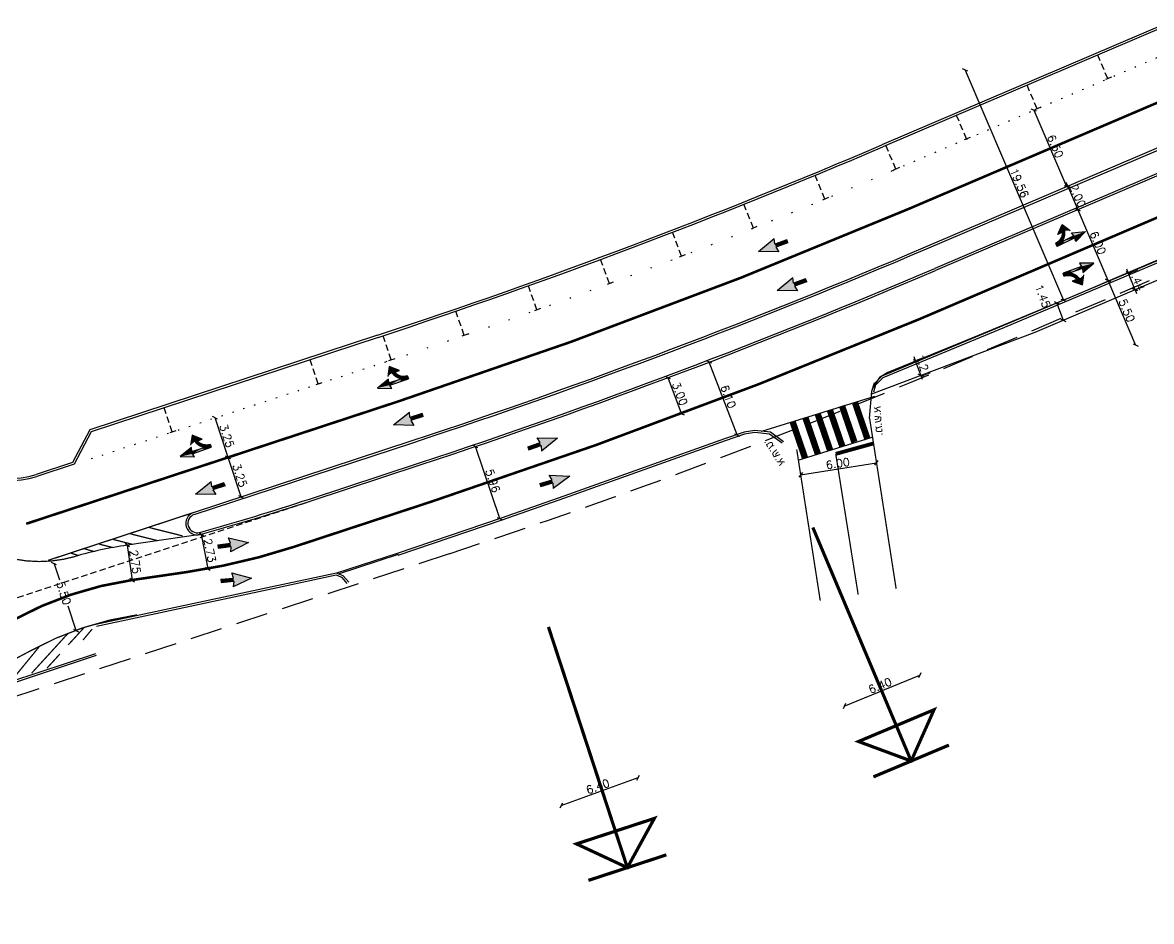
# Model space of a CAD drawing. Extents: x 183304 to 184528, y 666784 to 667526.
# Drawn here: x 183901.1 to 183989.2, y 667063.8 to 667134.1 of the extents above; entities that cross this region are included whole.
import ezdxf
from ezdxf.enums import TextEntityAlignment as Align

# ---------------------------------------------------------------- set-up
doc = ezdxf.new("R2010")
doc.units = 0
for name, pattern in [('1-1', [2, 1, -1]), ('1-2', [3, 1, -2]), ('DASHED', [0.75, 0.5, -0.25]), ('DOT2', [3.175, 0, -3.175])]:
    doc.linetypes.add(name, pattern=pattern)
for name, color, linetype in [('D-Cross', 151, 'Continuous'), ('D-D13', 7, 'Continuous'), ('D-Dim', 7, 'Continuous'), ('D-EV-INSIDE', 2, 'Continuous'), ('d-gova', 152, 'Continuous'), ('D-Kav-Parking', 9, 'DOT2'), ('D-L-OLD', 7, 'DASHED'), ('D-Midraha', 220, 'Continuous'), ('D-Nativ', 7, '1-1'), ('D-Parking', 123, 'DASHED'), ('D-Road', 7, 'Continuous'), ('d-sdwlk', 7, 'Continuous'), ('D-SEVA', 7, 'Continuous'), ('D-Tamrur', 7, 'Continuous'), ('d-zeva1-2', 7, '1-2'), ('NEW', 5, 'DASHED'), ('pl', 7, 'Continuous'), ('smr even safa', 1, 'Continuous'), ('TR-TXT', 2, 'Continuous'), ('zeva', 7, 'Continuous')]:
    doc.layers.add(name, color=color, linetype=linetype)
doc.styles.add('0-Techno', font='0-techno')
doc.styles.add('r', font='romand')
doc.dimstyles.new('tik', dxfattribs={"dimscale": 1.25, "dimtxt": 0.5, "dimasz": 0.25, "dimexe": 0, "dimexo": 0, "dimgap": 0.09, "dimtad": 1, "dimzin": 0, "dimdsep": 46, "dimtxsty": 'r', "dimblk1": 'OBLIQUE', "dimblk2": 'OBLIQUE', "dimsah": 1, "dimcen": 0.09, "dimse1": 1, "dimse2": 1, "dimclrd": 256, "dimclrt": 256, "dimadec": 0, "dimazin": 0, "dimtfac": 1, "dimtix": 1, "dimtmove": 2, "dimatfit": 3, "dimldrblk": 'OBLIQUE', "dimfxl": 1, "dimtolj": 1, "dimtzin": 0, "dimarcsym": 0})

# ---------------------------------------------------------------- blocks, each defined once
blk = doc.blocks.new('_Oblique')
at = {"color": 0, "linetype": 'ByBlock', "lineweight": -2}
blk.add_line((-0.5, -0.5), (0.5, 0.5), dxfattribs=at)
blk = doc.blocks.new('*D21')
at = {"layer": 'D-Dim', "lineweight": -2, "ltscale": 0.5, "transparency": 16777216}
blk.add_line((183980.055, 667127.221), (183982.61, 667121.244), dxfattribs=at)
at = {"layer": 'DEFPOINTS', "color": 0, "ltscale": 0.5, "transparency": 16777216}
for p in [(183980.055, 667127.221), (183982.61, 667121.244), (183982.695, 667121.28)]:
    blk.add_point(p, dxfattribs=at)
at = {"layer": 'D-Dim', "lineweight": -2, "ltscale": 0.5, "transparency": 16777216, "xscale": 0.3125, "yscale": 0.3125, "zscale": 0.3125}
for p, rotation in [((183980.055, 667127.221), 113.1412800212641), ((183982.61, 667121.244), 293.1412800212642)]:
    blk.add_blockref('_Oblique', p, dxfattribs=dict(at, rotation=rotation))
at = {"layer": 'D-Dim', "ltscale": 0.5, "transparency": 16777216, "insert": (183981.723, 667124.4), "char_height": 0.625, "attachment_point": 5, "rotation": 293.14128, "style": 'r'}
blk.add_mtext('\\A1;6.50', dxfattribs=at)
blk = doc.blocks.new('*D22')
at = {"layer": 'D-Dim', "lineweight": -2, "ltscale": 0.5, "transparency": 16777216}
for p, q in [((183982.695, 667121.28), (183982.572, 667121.568)), ((183982.695, 667121.28), (183983.481, 667119.441)), ((183983.481, 667119.441), (183983.604, 667119.154))]:
    blk.add_line(p, q, dxfattribs=at)
at = {"layer": 'DEFPOINTS', "color": 0, "ltscale": 0.5, "transparency": 16777216}
for p in [(183982.695, 667121.28), (183983.481, 667119.441), (183983.481, 667119.441)]:
    blk.add_point(p, dxfattribs=at)
at = {"layer": 'D-Dim', "lineweight": -2, "ltscale": 0.5, "transparency": 16777216, "xscale": 0.3125, "yscale": 0.3125, "zscale": 0.3125}
for p, rotation in [((183982.695, 667121.28), 293.1412800212642), ((183983.481, 667119.441), 113.1412800212641)]:
    blk.add_blockref('_Oblique', p, dxfattribs=dict(at, rotation=rotation))
at = {"layer": 'D-Dim', "ltscale": 0.5, "transparency": 16777216, "insert": (183983.479, 667120.528), "char_height": 0.625, "attachment_point": 5, "rotation": 293.14128, "style": 'r'}
blk.add_mtext('\\A1;2.00', dxfattribs=at)
blk = doc.blocks.new('*D23')
at = {"layer": 'D-Dim', "lineweight": -2, "ltscale": 0.5, "transparency": 16777216}
blk.add_line((183983.481, 667119.441), (183985.839, 667113.924), dxfattribs=at)
at = {"layer": 'DEFPOINTS', "color": 0, "ltscale": 0.5, "transparency": 16777216}
for p in [(183983.481, 667119.441), (183985.839, 667113.924), (183985.839, 667113.924)]:
    blk.add_point(p, dxfattribs=at)
at = {"layer": 'D-Dim', "lineweight": -2, "ltscale": 0.5, "transparency": 16777216, "xscale": 0.3125, "yscale": 0.3125, "zscale": 0.3125}
for p, rotation in [((183983.481, 667119.441), 113.1412800212641), ((183985.839, 667113.924), 293.1412800212642)]:
    blk.add_blockref('_Oblique', p, dxfattribs=dict(at, rotation=rotation))
at = {"layer": 'D-Dim', "ltscale": 0.5, "transparency": 16777216, "insert": (183985.051, 667116.85), "char_height": 0.625, "attachment_point": 5, "rotation": 293.14128, "style": 'r'}
blk.add_mtext('\\A1;6.00', dxfattribs=at)
blk = doc.blocks.new('*D24')
at = {"layer": 'D-Dim', "lineweight": -2, "ltscale": 0.5, "transparency": 16777216}
blk.add_line((183985.839, 667113.924), (183988, 667108.867), dxfattribs=at)
at = {"layer": 'DEFPOINTS', "color": 0, "ltscale": 0.5, "transparency": 16777216}
for p in [(183985.839, 667113.924), (183988, 667108.867), (183988, 667108.867)]:
    blk.add_point(p, dxfattribs=at)
at = {"layer": 'D-Dim', "lineweight": -2, "ltscale": 0.5, "transparency": 16777216, "xscale": 0.3125, "yscale": 0.3125, "zscale": 0.3125}
for p, rotation in [((183985.839, 667113.924), 113.1412800212641), ((183988, 667108.867), 293.1412800212642)]:
    blk.add_blockref('_Oblique', p, dxfattribs=dict(at, rotation=rotation))
at = {"layer": 'D-Dim', "ltscale": 0.5, "transparency": 16777216, "insert": (183987.31, 667111.562), "char_height": 0.625, "attachment_point": 5, "rotation": 293.14128, "style": 'r'}
blk.add_mtext('\\A1;5.50', dxfattribs=at)
blk = doc.blocks.new('*D25')
at = {"layer": 'D-Dim', "lineweight": -2, "ltscale": 0.5, "transparency": 16777216}
blk.add_line((183974.677, 667130.36), (183982.364, 667112.375), dxfattribs=at)
at = {"layer": 'DEFPOINTS', "color": 0, "ltscale": 0.5, "transparency": 16777216}
for p in [(183974.968, 667130.484), (183982.364, 667112.375), (183982.654, 667112.499)]:
    blk.add_point(p, dxfattribs=at)
at = {"layer": 'D-Dim', "lineweight": -2, "ltscale": 0.5, "transparency": 16777216, "xscale": 0.3125, "yscale": 0.3125, "zscale": 0.3125}
for p, rotation in [((183974.677, 667130.36), 113.1412800212954), ((183982.364, 667112.375), 293.1412800212954)]:
    blk.add_blockref('_Oblique', p, dxfattribs=dict(at, rotation=rotation))
at = {"layer": 'D-Dim', "ltscale": 0.5, "transparency": 16777216, "insert": (183978.911, 667121.534), "char_height": 0.625, "attachment_point": 5, "rotation": 293.14128, "style": 'r'}
blk.add_mtext('\\A1;19.56', dxfattribs=at)
blk = doc.blocks.new('pk1')
for p, q in [((-0.3, 2), (0.3, 2)), ((0, 2), (0, 0))]:
    blk.add_line(p, q)
blk = doc.blocks.new('*D125')
at = {"layer": 'D-Dim', "lineweight": -2, "ltscale": 0.5, "transparency": 16777216}
for p, q in [((183987.429, 667114.518), (183987.313, 667114.809)), ((183987.964, 667113.181), (183987.429, 667114.518)), ((183987.964, 667113.181), (183988.079, 667112.89))]:
    blk.add_line(p, q, dxfattribs=at)
at = {"layer": 'DEFPOINTS', "color": 0, "ltscale": 0.5, "transparency": 16777216}
for p in [(183987.429, 667114.518), (183986.699, 667114.227), (183987.233, 667112.889)]:
    blk.add_point(p, dxfattribs=at)
at = {"layer": 'D-Dim', "lineweight": -2, "ltscale": 0.5, "transparency": 16777216, "xscale": 0.3125, "yscale": 0.3125, "zscale": 0.3125}
for p, rotation in [((183987.429, 667114.518), 291.7705350622099), ((183987.964, 667113.181), 111.77053506221)]:
    blk.add_blockref('_Oblique', p, dxfattribs=dict(at, rotation=rotation))
at = {"layer": 'D-Dim', "ltscale": 0.5, "transparency": 16777216, "insert": (183988.091, 667114.007), "char_height": 0.625, "attachment_point": 5, "rotation": 291.77054, "style": 'r'}
blk.add_mtext('\\A1;1.44', dxfattribs=at)
blk = doc.blocks.new('*D126')
at = {"layer": 'D-Dim', "lineweight": -2, "transparency": 16777216}
blk.add_line((183982.353, 667110.795), (183981.851, 667112.157), dxfattribs=at)
at = {"layer": 'DEFPOINTS', "color": 0, "transparency": 16777216}
for p in [(183981.718, 667112.109), (183981.851, 667112.157), (183982.22, 667110.746)]:
    blk.add_point(p, dxfattribs=at)
at = {"layer": 'D-Dim', "lineweight": -2, "transparency": 16777216, "xscale": 0.3125, "yscale": 0.3125, "zscale": 0.3125}
for p, rotation in [((183981.851, 667112.157), 110.222032828026), ((183982.353, 667110.795), 290.222032828026)]:
    blk.add_blockref('_Oblique', p, dxfattribs=dict(at, rotation=rotation))
at = {"layer": 'D-Dim', "transparency": 16777216, "insert": (183980.742, 667112.686), "char_height": 0.625, "attachment_point": 5, "rotation": 290.22203, "style": 'r'}
blk.add_mtext('\\A1;1.45', dxfattribs=at)
blk = doc.blocks.new('*D127')
at = {"layer": 'D-Dim', "lineweight": -2, "transparency": 16777216}
for p, q in [((183970.817, 667107.643), (183970.712, 667107.937)), ((183971.223, 667106.506), (183970.817, 667107.643)), ((183971.223, 667106.506), (183971.328, 667106.212))]:
    blk.add_line(p, q, dxfattribs=at)
at = {"layer": 'DEFPOINTS', "color": 0, "transparency": 16777216}
for p in [(183970.817, 667107.643), (183971.549, 667107.905), (183971.955, 667106.768)]:
    blk.add_point(p, dxfattribs=at)
at = {"layer": 'D-Dim', "lineweight": -2, "transparency": 16777216, "xscale": 0.3125, "yscale": 0.3125, "zscale": 0.3125}
for p, rotation in [((183970.817, 667107.643), 289.652713193756), ((183971.223, 667106.506), 109.652713193756)]:
    blk.add_blockref('_Oblique', p, dxfattribs=dict(at, rotation=rotation))
at = {"layer": 'D-Dim', "transparency": 16777216, "insert": (183971.42, 667107.217), "char_height": 0.625, "attachment_point": 5, "rotation": 289.65271, "style": 'r'}
blk.add_mtext('\\A1;1.21', dxfattribs=at)
blk = doc.blocks.new('dd-13srr')
at = {"layer": 'D-D13'}
for p, q in [((0, 0), (-0.55, -1.5)), ((0.55, -1.5), (0, 0)), ((-0.55, -1.5), (-0.13, -1.4)), ((-0.13, -1.4), (-0.13, -3.6)), ((0.12, -1.4), (0.55, -1.5)), ((0.12, -1.4), (0.12, -2.72)), ((1.85, -2.02), (0.85, -1.5)), ((1.05, -2.95), (1.85, -2.02)), ((1.05, -2.4), (1.05, -2.95)), ((0.25, -3.6), (-0.13, -3.6))]:
    blk.add_line(p, q, dxfattribs=at)
blk.add_arc((1.55, -3.6), 1.3, 112.6199, 180, dxfattribs=at)
for points in [[(-0.13, -1.4), (-0.55, -1.5), (0, 0)], [(-0.13, -1.4), (0, 0), (0.12, -1.4)], [(0.12, -1.4), (0.55, -1.5), (0, 0)], [(-0.13, -3.6), (-0.13, -1.4), (0.12, -2.72)], [(0.12, -1.4), (0.12, -2.72), (-0.13, -1.4)], [(0.23, -2.58), (0.58, -2.74), (0.34, -2.45)], [(0.34, -2.45), (0.69, -2.63), (0.49, -2.31)], [(0.58, -2.74), (0.34, -2.45), (0.69, -2.63)], [(0.49, -2.31), (0.78, -2.55), (0.61, -2.23)], [(0.69, -2.63), (0.49, -2.31), (0.78, -2.55)], [(0.61, -2.23), (0.87, -2.49), (0.73, -2.15)], [(0.78, -2.55), (0.61, -2.23), (0.87, -2.49)], [(0.73, -2.15), (0.98, -2.43), (0.89, -2.08)], [(0.87, -2.49), (0.73, -2.15), (0.98, -2.43)], [(1.05, -2.02), (0.85, -1.5), (1.85, -2.02)], [(0.89, -2.08), (1.05, -2.4), (0.97, -2.05)], [(0.98, -2.43), (0.89, -2.08), (1.05, -2.4)], [(0.97, -2.05), (1.05, -2.4), (1.05, -2.02)], [(1.05, -2.4), (1.85, -2.02), (1.05, -2.02)], [(1.05, -2.4), (1.05, -2.95), (1.85, -2.02)], [(-0.13, -3.07), (-0.13, -2.72), (0.12, -2.72)], [(-0.13, -3.07), (0, -2.89), (0.01, -2.94)], [(-0.13, -3.07), (-0.05, -3.1), (0.01, -2.94)], [(-0.13, -3.07), (-0.05, -3.1), (-0.13, -3.26)], [(-0.1, -3.29), (-0.13, -3.26), (-0.05, -3.1)], [(-0.13, -3.37), (-0.1, -3.29), (-0.13, -3.26)], [(-0.13, -3.6), (-0.13, -3.37), (-0.1, -3.29)], [(-0.13, -3.6), (0.25, -3.5), (-0.12, -3.46)], [(-0.12, -3.46), (0.27, -3.4), (-0.1, -3.34)], [(0.25, -3.5), (-0.12, -3.46), (0.27, -3.4)], [(0.25, -3.6), (-0.13, -3.6), (0.25, -3.5)], [(-0.1, -3.34), (0.28, -3.31), (-0.08, -3.24)], [(0.27, -3.4), (-0.1, -3.34), (0.28, -3.31)], [(-0.08, -3.24), (0.31, -3.21), (-0.06, -3.13)], [(0.28, -3.31), (-0.08, -3.24), (0.31, -3.21)], [(-0.06, -3.13), (0.31, -3.21), (-0.01, -2.99)], [(-0.01, -2.99), (0.36, -3.08), (0.04, -2.87)], [(0.31, -3.21), (-0.01, -2.99), (0.36, -3.08)], [(0, -2.89), (0.06, -2.84), (0.12, -2.72)], [(0.01, -2.94), (0, -2.89), (0.06, -2.84)], [(0.04, -2.87), (0.42, -2.96), (0.12, -2.74)], [(0.36, -3.08), (0.04, -2.87), (0.42, -2.96)], [(0.12, -2.72), (0.13, -2.72), (0.06, -2.84)], [(0.12, -2.74), (0.49, -2.84), (0.23, -2.58)], [(0.42, -2.96), (0.12, -2.74), (0.49, -2.84)], [(0.49, -2.84), (0.23, -2.58), (0.58, -2.74)]]:
    blk.add_solid(points, dxfattribs=at)
blk = doc.blocks.new('DD-13SS')
at = {"layer": 'D-D13'}
for p, q in [((-0.55, -1.5), (0, 0)), ((0, 0), (0.55, -1.5)), ((-0.125, -1.4), (-0.55, -1.5)), ((-0.125, -2.4), (-0.125, -1.4)), ((0.125, -1.4), (0.55, -1.5)), ((0.125, -2.4), (0.125, -1.4)), ((-0.125, -2.4), (0.125, -2.4))]:
    blk.add_line(p, q, dxfattribs=at)
for points in [[(-0.125, -1.4), (-0.55, -1.5), (0, 0)], [(0.125, -1.4), (0, 0), (-0.125, -1.4)], [(0.55, -1.5), (0, 0), (0.125, -1.4)], [(-0.125, -2.4), (0.125, -1.4), (-0.125, -1.4)], [(0.125, -1.4), (-0.125, -2.4), (0.125, -2.4)]]:
    blk.add_solid(points, dxfattribs=at)
blk = doc.blocks.new('*D130')
at = {"layer": 'D-Dim', "lineweight": -2, "transparency": 16777216}
blk.add_line((183961.835, 667098.731), (183967.764, 667099.653), dxfattribs=at)
at = {"layer": 'DEFPOINTS', "color": 0, "transparency": 16777216}
for p in [(183967.764, 667099.653), (183967.845, 667099.13), (183961.916, 667098.208)]:
    blk.add_point(p, dxfattribs=at)
at = {"layer": 'D-Dim', "lineweight": -2, "transparency": 16777216, "xscale": 0.3125, "yscale": 0.3125, "zscale": 0.3125}
for p, rotation in [((183967.764, 667099.653), 8.839427439851752), ((183961.835, 667098.731), 188.8394274398518)]:
    blk.add_blockref('_Oblique', p, dxfattribs=dict(at, rotation=rotation))
at = {"layer": 'D-Dim', "transparency": 16777216, "insert": (183964.734, 667099.612), "char_height": 0.625, "attachment_point": 5, "rotation": 8.83943, "style": 'r'}
blk.add_mtext('\\A1;6.00', dxfattribs=at)
blk = doc.blocks.new('*D167')
at = {"layer": 'D-Dim', "lineweight": -2, "transparency": 16777216}
for p, q in [((183903.518, 667091.778), (183903.936, 667090.507)), ((183905.237, 667086.553), (183904.611, 667088.456))]:
    blk.add_line(p, q, dxfattribs=at)
at = {"layer": 'DEFPOINTS', "color": 0, "transparency": 16777216}
for p in [(183904.736, 667092.179), (183905.237, 667086.553), (183906.455, 667086.954)]:
    blk.add_point(p, dxfattribs=at)
at = {"layer": 'D-Dim', "lineweight": -2, "transparency": 16777216, "xscale": 0.3125, "yscale": 0.3125, "zscale": 0.3125}
for p, rotation in [((183903.518, 667091.778), 108.2176838838089), ((183905.237, 667086.553), 288.2176838838089)]:
    blk.add_blockref('_Oblique', p, dxfattribs=dict(at, rotation=rotation))
at = {"layer": 'D-Dim', "transparency": 16777216, "insert": (183904.273, 667089.481), "char_height": 0.625, "attachment_point": 5, "rotation": 288.21768, "style": 'r'}
blk.add_mtext('\\A1;5.50', dxfattribs=at)
blk = doc.blocks.new('*D171')
at = {"layer": 'D-Dim', "lineweight": -2, "transparency": 16777216}
blk.add_line((183915.003, 667094.07), (183915.533, 667091.394), dxfattribs=at)
at = {"layer": 'DEFPOINTS', "color": 0, "transparency": 16777216}
for p in [(183914.944, 667094.058), (183915.474, 667091.383), (183915.533, 667091.394)]:
    blk.add_point(p, dxfattribs=at)
at = {"layer": 'D-Dim', "lineweight": -2, "transparency": 16777216, "xscale": 0.3125, "yscale": 0.3125, "zscale": 0.3125}
for p, rotation in [((183915.003, 667094.07), 101.1911707909877), ((183915.533, 667091.394), 281.1911707909877)]:
    blk.add_blockref('_Oblique', p, dxfattribs=dict(at, rotation=rotation))
at = {"layer": 'D-Dim', "transparency": 16777216, "insert": (183915.685, 667092.815), "char_height": 0.625, "attachment_point": 5, "rotation": 281.19117, "style": 'r'}
blk.add_mtext('\\A1;2.73', dxfattribs=at)
blk = doc.blocks.new('*D176')
at = {"layer": 'D-Dim', "lineweight": -2, "transparency": 16777216}
blk.add_line((183909.238, 667093.226), (183909.626, 667090.504), dxfattribs=at)
at = {"layer": 'DEFPOINTS', "color": 0, "transparency": 16777216}
for p in [(183909.218, 667093.223), (183909.607, 667090.501), (183909.626, 667090.504)]:
    blk.add_point(p, dxfattribs=at)
at = {"layer": 'D-Dim', "lineweight": -2, "transparency": 16777216, "xscale": 0.3125, "yscale": 0.3125, "zscale": 0.3125}
for p, rotation in [((183909.238, 667093.226), 98.11909597295849), ((183909.626, 667090.504), 278.1190959729585)]:
    blk.add_blockref('_Oblique', p, dxfattribs=dict(at, rotation=rotation))
at = {"layer": 'D-Dim', "transparency": 16777216, "insert": (183909.853, 667091.925), "char_height": 0.625, "attachment_point": 5, "rotation": 278.1191, "style": 'r'}
blk.add_mtext('\\A1;2.75', dxfattribs=at)
blk = doc.blocks.new('*D180')
at = {"layer": 'D-Dim', "lineweight": -2, "transparency": 16777216}
blk.add_line((183938.34, 667095.298), (183936.425, 667100.938), dxfattribs=at)
at = {"layer": 'DEFPOINTS', "color": 0, "transparency": 16777216}
for p in [(183936.425, 667100.938), (183936.522, 667100.971), (183938.437, 667095.331)]:
    blk.add_point(p, dxfattribs=at)
at = {"layer": 'D-Dim', "lineweight": -2, "transparency": 16777216, "xscale": 0.3125, "yscale": 0.3125, "zscale": 0.3125}
for p, rotation in [((183936.425, 667100.938), 108.7500624218683), ((183938.34, 667095.298), 288.7500624218683)]:
    blk.add_blockref('_Oblique', p, dxfattribs=dict(at, rotation=rotation))
at = {"layer": 'D-Dim', "transparency": 16777216, "insert": (183937.785, 667098.255), "char_height": 0.625, "attachment_point": 5, "rotation": 288.75006, "style": 'r'}
blk.add_mtext('\\A1;5.96', dxfattribs=at)
blk = doc.blocks.new('*D181')
at = {"layer": 'D-Dim', "lineweight": -2, "transparency": 16777216}
blk.add_line((183956.88, 667101.842), (183954.693, 667107.532), dxfattribs=at)
at = {"layer": 'DEFPOINTS', "color": 0, "transparency": 16777216}
for p in [(183954.693, 667107.532), (183955.226, 667107.737), (183957.413, 667102.047)]:
    blk.add_point(p, dxfattribs=at)
at = {"layer": 'D-Dim', "lineweight": -2, "transparency": 16777216, "xscale": 0.3125, "yscale": 0.3125, "zscale": 0.3125}
for p, rotation in [((183954.693, 667107.532), 111.0249195666575), ((183956.88, 667101.842), 291.0249195666575)]:
    blk.add_blockref('_Oblique', p, dxfattribs=dict(at, rotation=rotation))
at = {"layer": 'D-Dim', "transparency": 16777216, "insert": (183956.183, 667104.84), "char_height": 0.625, "attachment_point": 5, "rotation": 291.02492, "style": 'r'}
blk.add_mtext('\\A1;6.10', dxfattribs=at)
blk = doc.blocks.new('*D182')
at = {"layer": 'D-Dim', "lineweight": -2, "transparency": 16777216}
blk.add_line((183952.529, 667103.504), (183951.474, 667106.312), dxfattribs=at)
at = {"layer": 'DEFPOINTS', "color": 0, "transparency": 16777216}
for p in [(183951.474, 667106.312), (183951.612, 667106.364), (183952.666, 667103.556)]:
    blk.add_point(p, dxfattribs=at)
at = {"layer": 'D-Dim', "lineweight": -2, "transparency": 16777216, "xscale": 0.3125, "yscale": 0.3125, "zscale": 0.3125}
for p, rotation in [((183951.474, 667106.312), 110.5827588495353), ((183952.529, 667103.504), 290.5827588495354)]:
    blk.add_blockref('_Oblique', p, dxfattribs=dict(at, rotation=rotation))
at = {"layer": 'D-Dim', "transparency": 16777216, "insert": (183952.399, 667105.058), "char_height": 0.625, "attachment_point": 5, "rotation": 290.58276, "style": 'r'}
blk.add_mtext('\\A1;3.00', dxfattribs=at)
blk = doc.blocks.new('*D195')
at = {"layer": 'D-Dim', "lineweight": -2, "transparency": 16777216}
blk.add_line((183918.129, 667097), (183917.113, 667100.088), dxfattribs=at)
at = {"layer": 'DEFPOINTS', "color": 0, "transparency": 16777216}
for p in [(183917.113, 667100.088), (183917.303, 667100.15), (183918.319, 667097.063)]:
    blk.add_point(p, dxfattribs=at)
at = {"layer": 'D-Dim', "lineweight": -2, "transparency": 16777216, "xscale": 0.3125, "yscale": 0.3125, "zscale": 0.3125}
for p, rotation in [((183917.113, 667100.088), 108.2176838835083), ((183918.129, 667097), 288.2176838835084)]:
    blk.add_blockref('_Oblique', p, dxfattribs=dict(at, rotation=rotation))
at = {"layer": 'D-Dim', "transparency": 16777216, "insert": (183918.025, 667098.677), "char_height": 0.625, "attachment_point": 5, "rotation": 288.21768, "style": 'r'}
blk.add_mtext('\\A1;3.25', dxfattribs=at)
blk = doc.blocks.new('*D196')
at = {"layer": 'D-Dim', "lineweight": -2, "transparency": 16777216}
blk.add_line((183917.113, 667100.088), (183916.097, 667103.175), dxfattribs=at)
at = {"layer": 'DEFPOINTS', "color": 0, "transparency": 16777216}
for p in [(183916.097, 667103.175), (183916.097, 667103.175), (183917.303, 667100.15)]:
    blk.add_point(p, dxfattribs=at)
at = {"layer": 'D-Dim', "lineweight": -2, "transparency": 16777216, "xscale": 0.3125, "yscale": 0.3125, "zscale": 0.3125}
for p, rotation in [((183916.097, 667103.175), 108.2176838835083), ((183917.113, 667100.088), 288.2176838835084)]:
    blk.add_blockref('_Oblique', p, dxfattribs=dict(at, rotation=rotation))
at = {"layer": 'D-Dim', "transparency": 16777216, "insert": (183917.009, 667101.764), "char_height": 0.625, "attachment_point": 5, "rotation": 288.21768, "style": 'r'}
blk.add_mtext('\\A1;3.25', dxfattribs=at)
blk = doc.blocks.new('*D527')
at = {"layer": 'D-Dim', "lineweight": -2, "transparency": 16777216}
blk.add_line((183965.24, 667080.637), (183971.156, 667083.079), dxfattribs=at)
at = {"layer": 'DEFPOINTS', "color": 0, "transparency": 16777216}
for p in [(183971.156, 667083.079), (183971.156, 667083.079), (183965.24, 667080.637)]:
    blk.add_point(p, dxfattribs=at)
at = {"layer": 'D-Dim', "lineweight": -2, "transparency": 16777216, "xscale": 0.3125, "yscale": 0.3125, "zscale": 0.3125}
for p, rotation in [((183971.156, 667083.079), 22.42612669876401), ((183965.24, 667080.637), 202.4261266987641)]:
    blk.add_blockref('_Oblique', p, dxfattribs=dict(at, rotation=rotation))
at = {"layer": 'D-Dim', "transparency": 16777216, "insert": (183968.036, 667082.251), "char_height": 0.625, "attachment_point": 5, "rotation": 22.42613, "style": 'r'}
blk.add_mtext('\\A1;6.40', dxfattribs=at)
blk = doc.blocks.new('*D528')
at = {"layer": 'D-Dim', "lineweight": -2, "transparency": 16777216}
blk.add_line((183943.129, 667072.874), (183949.142, 667075.064), dxfattribs=at)
at = {"layer": 'DEFPOINTS', "color": 0, "transparency": 16777216}
for p in [(183949.142, 667075.064), (183949.142, 667075.064), (183943.129, 667072.874)]:
    blk.add_point(p, dxfattribs=at)
at = {"layer": 'D-Dim', "lineweight": -2, "transparency": 16777216, "xscale": 0.3125, "yscale": 0.3125, "zscale": 0.3125}
for p, rotation in [((183949.142, 667075.064), 20.00599540707166), ((183943.129, 667072.874), 200.0059954070717)]:
    blk.add_blockref('_Oblique', p, dxfattribs=dict(at, rotation=rotation))
at = {"layer": 'D-Dim', "transparency": 16777216, "insert": (183945.99, 667074.368), "char_height": 0.625, "attachment_point": 5, "rotation": 20.006, "style": 'r'}
blk.add_mtext('\\A1;6.40', dxfattribs=at)

msp = doc.modelspace()

# ---------------------------------------------------------------- linework, layer by layer
at = {"layer": 'D-Cross', "ltscale": 0.5, "const_width": 0.5}
for points in [[(183964.114, 667103.797), (183965.086, 667100.959)], [(183965.06, 667104.121), (183966.032, 667101.283)], [(183966.091, 667104.335), (183967.063, 667101.497)], [(183961.201, 667102.888), (183962.173, 667100.05)], [(183962.222, 667103.149), (183963.194, 667100.311)], [(183963.168, 667103.473), (183964.14, 667100.635)]]:
    msp.add_lwpolyline(points, dxfattribs=at)
at = {"layer": 'D-Dim'}
msp.add_line((183967.222, 667103.134), (183967.396, 667105.251), dxfattribs=at)
at = {"layer": 'D-EV-INSIDE'}
for p, q in [((183990.555, 667134.069), (183968.18, 667124.506)), ((183971.654, 667116.377), (183995.812, 667126.702)), ((183996.464, 667125.175), (183972.306, 667114.85)), ((183928.771, 667109.63), (183906.303, 667102.236)), ((183906.303, 667102.236), (183904.967, 667099.69)), ((183914.473, 667095.618), (183931.535, 667101.233)), ((183904.967, 667099.69), (183902.112, 667098.751)), ((183923.467, 667096.831), (183932.054, 667099.657))]:
    msp.add_line(p, q, dxfattribs=at)
for centre, radius, start, end in [((183775.48, 667575.383), 490.33, 288.21768, 293.14128), ((183775.48, 667575.383), 499.17, 288.21768, 293.14128), ((183775.48, 667575.383), 500.83, 288.21768, 293.14128), ((183900.289, 667104.288), 5.83, 198.29473, 288.21768), ((183860.994, 667286.644), 199.83, 285.64934, 288.21768), ((183914.701, 667094.925), 0.73, 108.21768, 285.64934)]:
    msp.add_arc(centre, radius, start, end, dxfattribs=at)
at = {"layer": 'd-gova', "const_width": 0.25, "flags": 128}
for points in [[(183962.787, 667094.609), (183970.467, 667076.359)], [(183942.133, 667086.841), (183948.299, 667068.026)], [(183967.518, 667075.118), (183973.417, 667077.601)], [(183945.259, 667067.029), (183951.34, 667069.022)]]:
    msp.add_lwpolyline(points, dxfattribs=at)
at = {"layer": 'd-gova', "flags": 128}
for points in [[(183966.354, 667077.883, 0.25, 0.25, 0), (183970.467, 667076.359, 0.25, 0.25, 0), (183972.253, 667080.366, 0.25, 0.25, 0), (183966.354, 667077.883, 0, 0, 0)], [(183944.324, 667069.88, 0.25, 0.25, 0), (183948.299, 667068.026, 0.25, 0.25, 0), (183950.406, 667071.873, 0.25, 0.25, 0), (183944.324, 667069.88, 0, 0, 0)]]:
    msp.add_lwpolyline(points, format="xyseb", dxfattribs=at)
at = {"layer": 'D-Kav-Parking', "ltscale": 0.25}
for p, q in [((183969.033, 667122.51), (183993.191, 667132.835)), ((183906.416, 667099.988), (183929.45, 667107.569))]:
    msp.add_line(p, q, dxfattribs=at)
at = {"layer": 'D-Kav-Parking', "ltscale": 0.5}
msp.add_arc((183775.48, 667575.383), 492.5, 288.21768, 293.14128, dxfattribs=at)
at = {"layer": 'D-L-OLD', "ltscale": 5}
for p, q in [((183999.4, 667118.306), (183975.242, 667107.981)), ((183934.389, 667092.561), (183847.066, 667063.821))]:
    msp.add_line(p, q, dxfattribs=at)
msp.add_arc((183775.48, 667575.383), 508.3, 288.21768, 293.14128, dxfattribs=at)
at = {"layer": 'D-Midraha', "ltscale": 0.5}
msp.add_line((183980.157, 667109.864), (183999.479, 667118.122), dxfattribs=at)
at = {"layer": 'D-Midraha'}
msp.add_line((183967.398, 667105.047), (183980.157, 667109.864), dxfattribs=at)
at = {"layer": 'D-Nativ', "const_width": 0.2}
for points in [[(183997.71, 667122.26), (183974.027, 667112.138)], [(183974.027, 667112.138), (183971.086, 667110.881)]]:
    msp.add_lwpolyline(points, dxfattribs=at)
at = {"layer": 'D-Nativ', "ltscale": 2, "const_width": 0.1}
msp.add_lwpolyline([(183966.329, 667089.355), (183964.574, 667100.359)], dxfattribs=at)
at = {"layer": 'D-Nativ'}
for points, const_width in [([(183892.885, 667098.808, 0.403599), (183905.171, 667092.344)], 0.1), ([(183909.607, 667090.501, 0.090554), (183900.331, 667087.368, -0.03024), (183891.609, 667083.199, -0.03024)], 0.2)]:
    msp.add_lwpolyline(points, format="xyb", dxfattribs=dict(at, const_width=const_width))
at = {"layer": 'D-Nativ', "const_width": 0.2, "flags": 128}
msp.add_lwpolyline([(183933.045, 667096.646), (183922.289, 667093.106, -0.043324), (183913.871, 667091.123), (183909.615, 667090.502)], format="xyb", dxfattribs=at)
at = {"layer": 'D-Nativ', "linetype": 'Continuous', "ltscale": 2, "const_width": 0.1}
for points in [[(183910.004, 667087.78, 0.090554), (183901.665, 667084.963)], [(183892.642, 667080.651, 0.03024), (183901.665, 667084.963)]]:
    msp.add_lwpolyline(points, format="xyb", dxfattribs=at)
at = {"layer": 'D-Road'}
for p, q in [((183990.558, 667133.885), (183968.247, 667124.349)), ((183971.587, 667116.533), (183995.745, 667126.858)), ((183996.531, 667125.019), (183972.373, 667114.694)), ((183928.824, 667109.469), (183906.422, 667102.096)), ((183906.422, 667102.096), (183905.085, 667099.55)), ((183914.42, 667095.78), (183931.482, 667101.395)), ((183905.085, 667099.55), (183902.165, 667098.589)), ((183923.52, 667096.669), (183932.107, 667099.495))]:
    msp.add_line(p, q, dxfattribs=at)
for points in [[(183930.33, 667092.572), (183925.568, 667091.049)], [(183930.409, 667092.487), (183925.712, 667090.964)]]:
    msp.add_lwpolyline(points, dxfattribs=at)
for centre, radius, start, end in [((183775.48, 667575.383), 490.5, 288.21768, 293.14128), ((183775.48, 667575.383), 499, 288.21768, 293.14128), ((183775.48, 667575.383), 501, 288.21768, 293.14128), ((183900.289, 667104.288), 6, 198.29473, 288.21768), ((183860.994, 667286.644), 200, 285.64934, 288.21768), ((183914.701, 667094.925), 0.9, 108.21768, 285.64934)]:
    msp.add_arc(centre, radius, start, end, dxfattribs=at)
at = {"layer": 'd-sdwlk'}
for points in [[(183958.808, 667102.126), (183967.62, 667104.883)], [(183961.629, 667099.865), (183967.42, 667101.677)]]:
    msp.add_lwpolyline(points, dxfattribs=at)
at = {"layer": 'D-SEVA', "const_width": 0.3, "flags": 128}
msp.add_lwpolyline([(183964.574, 667100.359), (183967.498, 667101.171)], dxfattribs=at)
at = {"layer": 'd-zeva1-2', "const_width": 0.2, "flags": 128}
for points in [[(183994.468, 667129.847), (183970.31, 667119.522, -0.021487), (183930.466, 667104.482), (183901.34, 667094.896)], [(183971.086, 667110.881, -0.019967), (183933.045, 667096.646)]]:
    msp.add_lwpolyline(points, format="xyb", dxfattribs=at)
at = {"layer": 'NEW'}
msp.add_line((183890.696, 667085.866), (183923.52, 667096.669), dxfattribs=at)
at = {"layer": 'pl'}
msp.add_line((183914.944, 667094.058), (183909.218, 667093.223), dxfattribs=at)
msp.add_arc((183913.546, 667063.537), 30, 98.29481, 106.21058, dxfattribs=at)
at = {"layer": 'smr even safa'}
for points in [[(183967.396, 667105.251), (183967.602, 667105.915), (183967.654, 667105.925), (183968.206, 667106.449), (183977.714, 667110.411), (183982.914, 667112.596), (183999.021, 667119.395), (184000.183, 667119.959), (184004.952, 667121.998), (184006.512, 667122.684), (184012.583, 667125.317)], [(184012.563, 667125.326), (184002.944, 667121.177), (183998.94, 667119.443), (183986.355, 667114.055), (183983.507, 667112.855), (183975.774, 667109.629), (183968.641, 667106.717), (183967.983, 667106.331), (183967.436, 667105.506)], [(183967.54, 667105.206), (183967.718, 667105.785), (183967.726, 667105.786), (183968.29, 667106.321), (183977.772, 667110.272), (183982.972, 667112.458), (183999.083, 667119.258), (184000.245, 667119.822), (184005.011, 667121.861), (184006.572, 667122.547), (184012.643, 667125.179)], [(183960.489, 667101.309), (183959.466, 667102.047), (183958.246, 667102.194), (183957.413, 667102.047), (183955.883, 667101.533), (183943.332, 667097.051), (183938.437, 667095.331), (183930.33, 667092.572)], [(183960.401, 667101.187), (183959.41, 667101.902), (183958.25, 667102.043), (183957.45, 667101.901), (183955.932, 667101.391), (183943.382, 667096.909), (183938.486, 667095.189), (183930.379, 667092.43)], [(183926.531, 667090.329), (183926.099, 667090.834), (183925.568, 667091.049), (183920.567, 667089.968), (183906.793, 667087.027)], [(183926.417, 667090.231), (183926.009, 667090.709), (183925.555, 667090.893), (183920.598, 667089.821), (183906.824, 667086.88)], [(183856.308, 667068.28), (183861.916, 667070.164), (183872.448, 667073.55), (183873.476, 667073.887), (183882.506, 667076.808), (183891.545, 667079.771), (183900.136, 667082.563), (183906.778, 667084.77)], [(183856.355, 667068.138), (183861.963, 667070.021), (183872.495, 667073.407), (183873.523, 667073.744), (183882.552, 667076.665), (183891.592, 667079.628), (183900.183, 667082.421), (183906.826, 667084.628)]]:
    msp.add_lwpolyline(points, dxfattribs=at)
at = {"layer": 'zeva', "const_width": 0.1}
for points in [[(183969.293, 667089.816), (183967.222, 667103.134)], [(183963.364, 667088.894), (183961.527, 667100.708)], [(183903.051, 667092.038), (183914.42, 667095.78)], [(183909.47, 667094.117), (183911.622, 667093.574)], [(183910.873, 667094.626), (183913.56, 667093.947)], [(183907.05, 667093.307), (183908.107, 667093.04)], [(183908.118, 667093.676), (183909.667, 667093.285)], [(183904.755, 667092.628), (183905.427, 667092.417)], [(183905.88, 667092.949), (183906.636, 667092.73)], [(183904.631, 667086.357), (183901.768, 667083.224)], [(183905.882, 667086.807), (183904.626, 667085.434)], [(183906.497, 667086.674), (183905.774, 667085.807)], [(183902.369, 667085.304), (183900.157, 667082.596)], [(183903.976, 667084.722), (183902.962, 667083.613)]]:
    msp.add_lwpolyline(points, dxfattribs=at)

# ---------------------------------------------------------------- block references
at = {"layer": 'D-Parking'}
for p, rotation in [((183985.04, 667131.527), 203.1412800227975), ((183979.523, 667129.169), 203.1412800227975), ((183974.006, 667126.811), 203.1412800227975), ((183968.489, 667124.453), 203.1412800227975), ((183962.958, 667122.126), 202.4711704840081), ((183957.4, 667119.866), 201.7703046794887), ((183951.815, 667117.675), 201.0694388779112), ((183946.203, 667115.552), 200.3685730684211), ((183940.565, 667113.498), 199.6677072683464), ((183934.903, 667111.514), 198.9668414601578), ((183929.217, 667109.598), 198.265975656184), ((183923.518, 667107.722), 198.2176838855843), ((183912.119, 667103.971), 198.2176838855843)]:
    msp.add_blockref('pk1', p, dxfattribs=dict(at, rotation=rotation))
at = {"layer": 'D-Road', "ltscale": 0.5}
for p, xscale, yscale, rotation in [((183984.094, 667117.751), -0.7000000000000002, 0.7000000000000001, 295.8441879631326), ((183984.734, 667115.26), 0.7, 0.7, 290.0217449275688), ((183928.778, 667105.506), 0.7, 0.7, 108.8593238692984), ((183913.381, 667100.144), 0.7, 0.7, 108.8593238692984)]:
    msp.add_blockref('dd-13srr', p, dxfattribs=dict(at, xscale=xscale, yscale=yscale, rotation=rotation))
at = {"layer": 'D-Tamrur'}
for p, rotation in [((183958.535, 667116.182), 109.1214314339983), ((183959.996, 667113.127), 109.1214314339983), ((183930.032, 667102.62), 109.1214314339983), ((183942.84, 667101.59), 289.1470624074398), ((183943.795, 667098.612), 286.6327483174972), ((183914.562, 667097.204), 109.1214314339983), ((183918.708, 667093.446), 277.7398230195484), ((183918.943, 667090.658), 275.2255089296059)]:
    msp.add_blockref('DD-13SS', p, dxfattribs=dict(at, rotation=rotation))

# ---------------------------------------------------------------- texts
at = {"layer": 'TR-TXT', "style": '0-Techno', "text_generation_flag": 2}
for rotation, p in [(94.3302, (183968.245, 667101.805)), (302.47653, (183958.96, 667101.321))]:
    msp.add_text('א.ש.מ.', height=0.6, rotation=rotation, dxfattribs=at).set_placement(p, align=Align.RIGHT)

# ---------------------------------------------------------------- dimensions: what is measured, and where the dimension line sits
at = {"layer": 'D-Dim', "ltscale": 0.5}
for p1, p2, distance, picture, middle in [((183974.968, 667130.484), (183982.654, 667112.499), -0.316, '*D25', (183978.911, 667121.534)), ((183987.233, 667112.889), (183986.699, 667114.227), -0.786, '*D125', (183988.091, 667114.007))]:
    dim = msp.add_aligned_dim(p1=p1, p2=p2, distance=distance, dimstyle='tik', dxfattribs=at)
    dim.commit()
    dim.dimension.update_dxf_attribs({"geometry": picture, "text_midpoint": middle})
for base, p1, p2, picture, middle in [((183982.61, 667121.244), (183980.055, 667127.221), (183982.695, 667121.28), '*D21', (183981.723, 667124.4)), ((183983.481, 667119.441), (183982.695, 667121.28), (183983.481, 667119.441), '*D22', (183983.479, 667120.528)), ((183985.839, 667113.924), (183983.481, 667119.441), (183985.839, 667113.924), '*D23', (183985.051, 667116.85)), ((183988, 667108.867), (183985.839, 667113.924), (183988, 667108.867), '*D24', (183987.31, 667111.562))]:
    dim = msp.add_linear_dim(base=base, p1=p1, p2=p2, angle=113.14128, dimstyle='tik', dxfattribs=at)
    dim.commit()
    dim.dimension.update_dxf_attribs({"geometry": picture, "text_midpoint": middle})
at = {"layer": 'D-Dim'}
dim = msp.add_linear_dim(base=(183981.851, 667112.157), p1=(183982.22, 667110.746), p2=(183981.718, 667112.109), angle=110.22203, dimstyle='tik', dxfattribs=at)
dim.commit()
dim.dimension.update_dxf_attribs({"geometry": '*D126', "text_midpoint": (183980.742, 667112.686), "dimtype": 161})
for p1, p2, distance, picture, middle in [((183957.413, 667102.047), (183955.226, 667107.737), 0.571, '*D181', (183956.183, 667104.84)), ((183971.955, 667106.768), (183971.549, 667107.905), 0.778, '*D127', (183971.42, 667107.217)), ((183952.666, 667103.556), (183951.612, 667106.364), 0.147, '*D182', (183952.399, 667105.058)), ((183938.437, 667095.331), (183936.522, 667100.971), 0.102, '*D180', (183937.785, 667098.255)), ((183918.319, 667097.063), (183917.303, 667100.15), 0.199, '*D195', (183918.025, 667098.677)), ((183961.916, 667098.208), (183967.845, 667099.13), 0.529, '*D130', (183964.734, 667099.612)), ((183914.944, 667094.058), (183915.474, 667091.383), 0.06, '*D171', (183915.685, 667092.815)), ((183909.218, 667093.223), (183909.607, 667090.501), 0.02, '*D176', (183909.853, 667091.925)), ((183965.24, 667080.637), (183971.156, 667083.079), 0, '*D527', (183968.036, 667082.251)), ((183943.129, 667072.874), (183949.142, 667075.064), 0, '*D528', (183945.99, 667074.368))]:
    dim = msp.add_aligned_dim(p1=p1, p2=p2, distance=distance, dimstyle='tik', dxfattribs=at)
    dim.commit()
    dim.dimension.update_dxf_attribs({"geometry": picture, "text_midpoint": middle})
dim = msp.add_linear_dim(base=(183916.097, 667103.175), p1=(183917.303, 667100.15), p2=(183916.097, 667103.175), angle=288.21768, dimstyle='tik', dxfattribs=at)
dim.commit()
dim.dimension.update_dxf_attribs({"geometry": '*D196', "text_midpoint": (183917.009, 667101.764)})
at = {"layer": 'D-Dim', "color": 1}
dim = msp.add_linear_dim(base=(183905.237, 667086.553), p1=(183904.736, 667092.179), p2=(183906.455, 667086.954), angle=288.21768, dimstyle='tik', dxfattribs=at)
dim.commit()
dim.dimension.update_dxf_attribs({"geometry": '*D167', "text_midpoint": (183904.273, 667089.481), "dimtype": 161})

doc.saveas('drawing.dxf')
